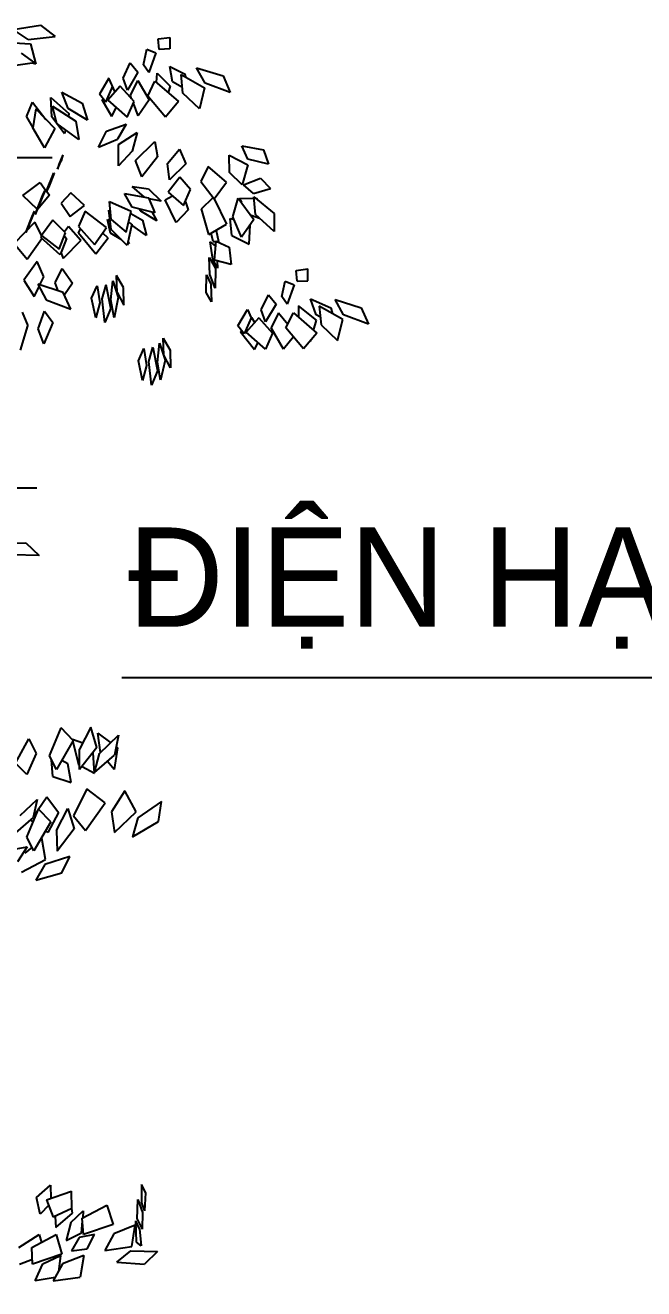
# Model space of a CAD drawing. Header units: millimetres. Extents: x 563079 to 571925, y 2063830 to 2067381.
# Drawn here: x 570987.29 to 570996.62, y 2066584.7 to 2066603.77 of the extents above; entities that cross this region are included whole.
import ezdxf

# ---------------------------------------------------------------- set-up
doc = ezdxf.new("R2010")
doc.units = ezdxf.units.MM
doc.header["$MEASUREMENT"] = 0
doc.layers.add('MC', color=7, linetype='Continuous')
doc.layers.add('SO', color=48, linetype='Continuous')
doc.styles.add('KTEN', font='')
doc.styles.add('TIEUDE', font='', dxfattribs={"width": 0.8})
doc.styles.get('KTEN').set_extended_font_data('.VnAvantH')
doc.styles.get('TIEUDE').set_extended_font_data('.VnAvantH')
doc.dimstyles.new('DIM3', dxfattribs={"dimscale": 1.2, "dimtxt": 1.2, "dimasz": 0.4, "dimexe": 0, "dimexo": 0, "dimgap": 0.3, "dimtad": 1, "dimzin": 0, "dimdsep": 46, "dimtxsty": 'TIEUDE', "dimblk1": 'BOXFILLED', "dimblk2": 'BOXFILLED', "dimsah": 1, "dimcen": 0.09, "dimdle": 0.8, "dimclrd": 9, "dimclre": 9, "dimclrt": 7, "dimadec": 1, "dimazin": 0, "dimtfac": 1, "dimtmove": 2, "dimatfit": 3, "dimldrblk": 'BOXFILLED', "dimfxl": 1, "dimtolj": 1, "dimtzin": 0, "dimarcsym": 0})

# ---------------------------------------------------------------- blocks, each defined once
blk = doc.blocks.new('fasfsfsdf')
at = {"color": 99, "linetype": 'ByBlock'}
for p, q in [((596087.785, 2065637.74), (596087.566, 2065637.569)), ((596087.97, 2065637.526), (596087.566, 2065637.569)), ((596088.198, 2065637.676), (596087.785, 2065637.74)), ((596087.97, 2065637.526), (596088.198, 2065637.676)), ((596086.01, 2065637.533), (596085.834, 2065637.558)), ((596085.834, 2065637.558), (596085.834, 2065637.383)), ((596085.834, 2065637.383), (596085.996, 2065637.376)), ((596085.996, 2065637.376), (596086.01, 2065637.533)), ((596086.181, 2065637.38), (596086.043, 2065637.323)), ((596086.229, 2065637.144), (596086.181, 2065637.38)), ((596087.937, 2065637.462), (596087.856, 2065637.151)), ((596088.355, 2065637.487), (596087.937, 2065637.462)), ((596086.043, 2065637.323), (596086.153, 2065637.027)), ((596088.079, 2065637.319), (596087.875, 2065637.173)), ((596085.43, 2065637.098), (596085.03, 2065636.977)), ((596085.301, 2065636.866), (596085.43, 2065637.098)), ((596085.663, 2065636.998), (596085.311, 2065636.795)), ((596085.591, 2065636.959), (596085.601, 2065637.002)), ((596085.834, 2065637.116), (596085.601, 2065637.002)), ((596085.639, 2065636.716), (596085.663, 2065636.998)), ((596085.791, 2065636.887), (596085.834, 2065637.116)), ((596086.024, 2065637.016), (596085.829, 2065636.82)), ((596086.034, 2065636.877), (596086.024, 2065637.016)), ((596086.153, 2065637.027), (596086.229, 2065637.144)), ((596086.433, 2065637.173), (596086.319, 2065637.03)), ((596086.319, 2065637.03), (596086.472, 2065636.759)), ((596086.538, 2065636.941), (596086.433, 2065637.173)), ((596087.856, 2065637.151), (596087.908, 2065637.166)), ((596087.875, 2065637.173), (596088.194, 2065637.13)), ((596085.03, 2065636.977), (596084.921, 2065636.727)), ((596084.921, 2065636.727), (596085.301, 2065636.866)), ((596085.644, 2065636.802), (596085.791, 2065636.887)), ((596086.058, 2065636.895), (596085.701, 2065636.591)), ((596085.829, 2065636.82), (596085.858, 2065636.723)), ((596086.167, 2065636.67), (596086.058, 2065636.895)), ((596086.319, 2065636.909), (596086.143, 2065636.613)), ((596086.429, 2065636.68), (596086.319, 2065636.909)), ((596086.372, 2065636.591), (596086.581, 2065636.82)), ((596086.472, 2065636.759), (596086.538, 2065636.941)), ((596086.581, 2065636.82), (596086.771, 2065636.609)), ((596086.657, 2065636.73), (596086.752, 2065636.944)), ((596086.8, 2065636.581), (596086.695, 2065636.82)), ((596086.752, 2065636.944), (596086.895, 2065636.702)), ((596085.311, 2065636.795), (596085.387, 2065636.481)), ((596085.387, 2065636.481), (596085.639, 2065636.716)), ((596085.901, 2065636.352), (596086.167, 2065636.67)), ((596086.41, 2065636.631), (596086.429, 2065636.68)), ((596086.8, 2065636.581), (596086.895, 2065636.702)), ((596086.857, 2065636.613), (596086.838, 2065636.631)), ((596087.461, 2065636.73), (596087.157, 2065636.566)), ((596087.628, 2065636.648), (596087.356, 2065636.409)), ((596087.366, 2065636.484), (596087.461, 2065636.73)), ((596087.613, 2065636.359), (596087.628, 2065636.648)), ((596085.701, 2065636.591), (596085.901, 2065636.352)), ((596086.143, 2065636.613), (596086.31, 2065636.374)), ((596086.31, 2065636.374), (596086.381, 2065636.563)), ((596086.476, 2065636.352), (596086.372, 2065636.591)), ((596086.771, 2065636.609), (596086.476, 2065636.352)), ((596086.709, 2065636.363), (596086.643, 2065636.499)), ((596086.709, 2065636.363), (596086.857, 2065636.613)), ((596087.157, 2065636.566), (596087.076, 2065636.306)), ((596087.076, 2065636.306), (596087.366, 2065636.484)), ((596087.604, 2065636.52), (596087.252, 2065636.292)), ((596087.537, 2065636.256), (596087.604, 2065636.52)), ((596087.856, 2065636.477), (596087.57, 2065636.181)), ((596087.908, 2065636.577), (596087.704, 2065636.32)), ((596087.856, 2065636.477), (596087.903, 2065636.192)), ((596087.999, 2065636.359), (596087.908, 2065636.577)), ((596086.79, 2065636.142), (596086.495, 2065636.249)), ((596086.495, 2065636.249), (596086.624, 2065636.02)), ((596087.252, 2065636.292), (596087.209, 2065636.017)), ((596087.209, 2065636.017), (596087.537, 2065636.256)), ((596087.356, 2065636.409), (596087.361, 2065636.363)), ((596087.423, 2065636.099), (596087.613, 2065636.359)), ((596087.999, 2065636.359), (596087.899, 2065636.192)), ((596086.61, 2065635.938), (596086.329, 2065636.124)), ((596086.329, 2065636.124), (596086.4, 2065635.842)), ((596086.909, 2065635.899), (596086.79, 2065636.142)), ((596087.409, 2065636.16), (596087.423, 2065636.099)), ((596087.57, 2065636.181), (596087.727, 2065635.892)), ((596087.727, 2065635.892), (596087.903, 2065636.192)), ((596084.421, 2065635.86), (596084.345, 2065635.642)), ((596084.749, 2065635.921), (596084.421, 2065635.86)), ((596084.654, 2065635.721), (596084.749, 2065635.921)), ((596085.687, 2065635.871), (596085.591, 2065635.649)), ((596085.867, 2065635.653), (596085.687, 2065635.871)), ((596086.058, 2065635.988), (596086.02, 2065635.756)), ((596086.353, 2065635.699), (596086.058, 2065635.988)), ((596086.61, 2065635.621), (596086.61, 2065635.938)), ((596086.909, 2065635.899), (596086.624, 2065636.02)), ((596087.799, 2065636.013), (596087.794, 2065636.013)), ((596087.804, 2065636.024), (596087.799, 2065636.013)), ((596084.345, 2065635.642), (596084.654, 2065635.721)), ((596084.94, 2065635.781), (596084.654, 2065635.635)), ((596084.935, 2065635.517), (596084.94, 2065635.781)), ((596086.02, 2065635.756), (596086.257, 2065635.453)), ((596086.257, 2065635.453), (596086.353, 2065635.699)), ((596086.4, 2065635.842), (596086.61, 2065635.621)), ((596087.447, 2065635.785), (596087.509, 2065635.639)), ((596087.447, 2065635.785), (596087.475, 2065635.692)), ((596087.528, 2065635.567), (596087.475, 2065635.692)), ((596093.612, 2065635.785), (596087.609, 2065635.742)), ((596091.5, 2065635.728), (596087.609, 2065635.742)), ((596084.654, 2065635.635), (596084.74, 2065635.332)), ((596084.74, 2065635.332), (596084.935, 2065635.517)), ((596084.978, 2065635.371), (596085.254, 2065635.61)), ((596085.254, 2065635.61), (596085.368, 2065635.382)), ((596085.591, 2065635.649), (596085.839, 2065635.407)), ((596085.839, 2065635.407), (596085.867, 2065635.653)), ((596087.509, 2065635.639), (596087.528, 2065635.567)), ((596087.585, 2065635.514), (596087.58, 2065635.507)), ((596087.58, 2065635.507), (596087.666, 2065635.293)), ((596087.699, 2065635.225), (596087.585, 2065635.514)), ((596084.464, 2065635.432), (596084.312, 2065635.278)), ((596084.569, 2065635.2), (596084.312, 2065635.278)), ((596084.721, 2065635.332), (596084.464, 2065635.432)), ((596084.569, 2065635.2), (596084.721, 2065635.332)), ((596085.163, 2065635.121), (596084.978, 2065635.371)), ((596085.368, 2065635.382), (596085.163, 2065635.121)), ((596085.52, 2065635.26), (596085.682, 2065635.446)), ((596085.682, 2065635.446), (596085.858, 2065635.221)), ((596086.4, 2065635.307), (596086.158, 2065635.271)), ((596086.215, 2065635.146), (596086.4, 2065635.307)), ((596087.666, 2065635.293), (596087.699, 2065635.225)), ((596087.789, 2065635.368), (596087.694, 2065635.232)), ((596088.051, 2065635.171), (596087.789, 2065635.368)), ((596084.564, 2065635.153), (596084.259, 2065634.9)), ((596084.516, 2065635.114), (596084.521, 2065635.128)), ((596084.531, 2065635.125), (596084.521, 2065635.128)), ((596084.54, 2065634.886), (596084.564, 2065635.153)), ((596084.559, 2065635.125), (596084.783, 2065635.118)), ((596084.802, 2065635.128), (596084.564, 2065634.811)), ((596084.783, 2065635.118), (596084.754, 2065635.068)), ((596084.883, 2065634.85), (596084.802, 2065635.128)), ((596085.163, 2065635.121), (596084.978, 2065634.74)), ((596085.358, 2065634.971), (596085.178, 2065635.143)), ((596085.625, 2065635.018), (596085.52, 2065635.26)), ((596085.858, 2065635.221), (596085.625, 2065635.018)), ((596085.739, 2065634.761), (596085.905, 2065635.103)), ((596085.905, 2065635.103), (596085.791, 2065635.164)), ((596086.158, 2065635.271), (596085.963, 2065635.086)), ((596085.963, 2065635.086), (596086.148, 2065635.121)), ((596086.158, 2065635.136), (596086.058, 2065634.911)), ((596086.519, 2065635.203), (596086.158, 2065635.136)), ((596086.4, 2065634.996), (596086.519, 2065635.203)), ((596087.119, 2065635.018), (596087.328, 2065635.211)), ((596087.328, 2065635.211), (596087.475, 2065635.057)), ((596087.689, 2065635.232), (596087.651, 2065635.175)), ((596087.651, 2065635.175), (596087.832, 2065634.957)), ((596087.756, 2065635.168), (596087.718, 2065635.243)), ((596087.718, 2065635.243), (596087.865, 2065634.882)), ((596087.865, 2065634.882), (596087.756, 2065635.168)), ((596087.832, 2065634.957), (596088.051, 2065635.171)), ((596084.259, 2065634.9), (596084.259, 2065634.625)), ((596085.244, 2065634.583), (596085.358, 2065634.971)), ((596085.596, 2065635.075), (596085.558, 2065634.954)), ((596085.558, 2065634.954), (596085.739, 2065634.761)), ((596086.029, 2065634.786), (596086.272, 2065634.936)), ((596086.105, 2065634.922), (596086.029, 2065634.786)), ((596086.058, 2065634.911), (596086.4, 2065634.996)), ((596086.272, 2065634.936), (596086.3, 2065634.971)), ((596086.743, 2065635.082), (596086.419, 2065634.932)), ((596086.491, 2065634.618), (596086.419, 2065634.932)), ((596086.719, 2065634.811), (596086.743, 2065635.082)), ((596086.719, 2065634.658), (596086.752, 2065634.947)), ((596086.752, 2065634.947), (596086.728, 2065634.932)), ((596086.79, 2065634.69), (596087.109, 2065634.936)), ((596087.109, 2065634.936), (596087.214, 2065634.704)), ((596087.337, 2065634.854), (596087.119, 2065635.018)), ((596087.475, 2065635.057), (596087.337, 2065634.854)), ((596087.832, 2065634.957), (596087.832, 2065634.957)), ((596087.875, 2065634.936), (596087.98, 2065634.675)), ((596087.913, 2065634.854), (596087.875, 2065634.936)), ((596084.259, 2065634.625), (596084.54, 2065634.886)), ((596084.607, 2065634.872), (596084.478, 2065634.829)), ((596084.564, 2065634.811), (596084.754, 2065634.54)), ((596084.635, 2065634.436), (596084.621, 2065634.725)), ((596084.754, 2065634.54), (596084.883, 2065634.85)), ((596084.921, 2065634.822), (596084.864, 2065634.807)), ((596084.897, 2065634.568), (596084.921, 2065634.822)), ((596085.244, 2065634.583), (596084.978, 2065634.74)), ((596086.248, 2065634.797), (596086.186, 2065634.568)), ((596086.186, 2065634.568), (596086.405, 2065634.722)), ((596086.424, 2065634.897), (596086.248, 2065634.797)), ((596086.405, 2065634.74), (596086.453, 2065634.768)), ((596086.405, 2065634.74), (596086.476, 2065634.418)), ((596086.719, 2065634.811), (596086.491, 2065634.618)), ((596086.728, 2065634.6), (596086.776, 2065634.807)), ((596086.776, 2065634.807), (596086.728, 2065634.775)), ((596087.409, 2065634.608), (596087.599, 2065634.797)), ((596087.599, 2065634.797), (596087.77, 2065634.568)), ((596087.761, 2065634.554), (596087.87, 2065634.768)), ((596087.87, 2065634.768), (596088.184, 2065634.447)), ((596088.008, 2065634.611), (596087.913, 2065634.854)), ((596084.897, 2065634.568), (596084.635, 2065634.436)), ((596085.135, 2065634.643), (596085.097, 2065634.476)), ((596085.178, 2065634.476), (596085.211, 2065634.6)), ((596086.476, 2065634.418), (596086.719, 2065634.658)), ((596086.567, 2065634.508), (596086.728, 2065634.6)), ((596086.766, 2065634.526), (596086.847, 2065634.6)), ((596086.766, 2065634.526), (596086.952, 2065634.283)), ((596086.971, 2065634.433), (596086.79, 2065634.69)), ((596086.952, 2065634.283), (596087.214, 2065634.604)), ((596087.214, 2065634.704), (596086.971, 2065634.433)), ((596087.176, 2065634.493), (596087.361, 2065634.704)), ((596087.214, 2065634.604), (596087.18, 2065634.668)), ((596087.361, 2065634.704), (596087.423, 2065634.622)), ((596087.423, 2065634.558), (596087.394, 2065634.522)), ((596087.394, 2065634.522), (596087.49, 2065634.276)), ((596087.504, 2065634.361), (596087.409, 2065634.608)), ((596087.49, 2065634.276), (596087.78, 2065634.536)), ((596087.77, 2065634.568), (596087.504, 2065634.361)), ((596087.78, 2065634.536), (596087.756, 2065634.558)), ((596087.989, 2065634.212), (596087.765, 2065634.522)), ((596087.98, 2065634.675), (596088.008, 2065634.611)), ((596084.94, 2065634.393), (596084.906, 2065634.129)), ((596085.135, 2065634.479), (596084.94, 2065634.393)), ((596085.178, 2065634.476), (596085.097, 2065634.476)), ((596085.159, 2065634.197), (596085.135, 2065634.479)), ((596085.225, 2065634.472), (596085.14, 2065634.401)), ((596085.187, 2065634.212), (596085.225, 2065634.472)), ((596086.462, 2065634.472), (596086.448, 2065634.44)), ((596086.448, 2065634.44), (596086.467, 2065634.451)), ((596087.176, 2065634.493), (596087.442, 2065634.222)), ((596088.184, 2065634.447), (596087.989, 2065634.212)), ((596084.906, 2065634.129), (596085.159, 2065634.197)), ((596085.116, 2065634.076), (596085.187, 2065634.212)), ((596085.121, 2065634.187), (596085.116, 2065634.076)), ((596085.239, 2065634.233), (596085.144, 2065634.069)), ((596085.23, 2065633.98), (596085.239, 2065634.233)), ((596087.475, 2065634.301), (596087.442, 2065634.222)), ((596087.737, 2065633.944), (596087.837, 2065634.176)), ((596087.837, 2065634.176), (596088.037, 2065633.894)), ((596083.926, 2065634.037), (596083.75, 2065634.062)), ((596083.75, 2065633.883), (596083.75, 2065634.062)), ((596083.912, 2065633.88), (596083.926, 2065634.037)), ((596085.144, 2065634.069), (596085.149, 2065633.773)), ((596085.149, 2065633.773), (596085.23, 2065633.98)), ((596085.278, 2065633.972), (596085.216, 2065633.83)), ((596085.287, 2065633.705), (596085.278, 2065633.972)), ((596086.533, 2065633.78), (596086.638, 2065633.962)), ((596086.629, 2065633.708), (596086.638, 2065633.962)), ((596087.456, 2065634.069), (596087.304, 2065633.848)), ((596087.566, 2065633.855), (596087.456, 2065634.069)), ((596087.794, 2065633.823), (596087.737, 2065633.944)), ((596083.912, 2065633.88), (596083.75, 2065633.883)), ((596084.093, 2065633.88), (596083.955, 2065633.823)), ((596083.955, 2065633.823), (596084.064, 2065633.53)), ((596084.141, 2065633.648), (596084.093, 2065633.88)), ((596085.216, 2065633.83), (596085.206, 2065633.566)), ((596086.529, 2065633.516), (596086.533, 2065633.78)), ((596086.695, 2065633.883), (596086.614, 2065633.63)), ((596086.724, 2065633.594), (596086.695, 2065633.883)), ((596086.724, 2065633.469), (596086.795, 2065633.823)), ((596086.857, 2065633.612), (596086.795, 2065633.823)), ((596086.928, 2065633.808), (596086.89, 2065633.551)), ((596087.014, 2065633.623), (596086.928, 2065633.808)), ((596087.304, 2065633.848), (596087.423, 2065633.673)), ((596087.442, 2065633.708), (596087.827, 2065633.833)), ((596087.518, 2065633.733), (596087.566, 2065633.855)), ((596087.827, 2065633.833), (596087.699, 2065633.598)), ((596087.88, 2065633.644), (596087.804, 2065633.794)), ((596088.037, 2065633.894), (596087.88, 2065633.644)), ((596083.341, 2065633.601), (596082.947, 2065633.477)), ((596083.213, 2065633.37), (596083.341, 2065633.601)), ((596083.712, 2065633.609), (596083.403, 2065633.473)), ((596083.627, 2065633.37), (596083.712, 2065633.609)), ((596084.064, 2065633.53), (596084.141, 2065633.648)), ((596084.345, 2065633.673), (596084.231, 2065633.53)), ((596084.455, 2065633.444), (596084.345, 2065633.673)), ((596085.206, 2065633.566), (596085.287, 2065633.705)), ((596086.629, 2065633.708), (596086.529, 2065633.516)), ((596086.614, 2065633.63), (596086.676, 2065633.323)), ((596086.676, 2065633.323), (596086.724, 2065633.594)), ((596086.814, 2065633.255), (596086.857, 2065633.612)), ((596086.952, 2065633.323), (596087.014, 2065633.623)), ((596087.328, 2065633.455), (596087.442, 2065633.708)), ((596087.699, 2065633.598), (596087.328, 2065633.455)), ((596082.947, 2065633.477), (596082.837, 2065633.23)), ((596083.222, 2065633.298), (596083.579, 2065633.502)), ((596083.403, 2065633.473), (596083.379, 2065633.387)), ((596083.579, 2065633.502), (596083.551, 2065633.22)), ((596083.969, 2065633.398), (596083.617, 2065633.095)), ((596083.622, 2065633.291), (596083.893, 2065633.505)), ((596083.893, 2065633.505), (596083.893, 2065633.33)), ((596084.083, 2065633.173), (596083.969, 2065633.398)), ((596084.193, 2065633.398), (596084.055, 2065633.227)), ((596084.193, 2065633.398), (596084.302, 2065633.173)), ((596084.231, 2065633.53), (596084.388, 2065633.262)), ((596084.388, 2065633.262), (596084.455, 2065633.444)), ((596084.664, 2065633.448), (596084.607, 2065633.323)), ((596084.807, 2065633.205), (596084.664, 2065633.448)), ((596086.724, 2065633.469), (596086.814, 2065633.255)), ((596086.89, 2065633.551), (596086.952, 2065633.323)), ((596087.727, 2065633.427), (596087.599, 2065633.252)), ((596087.823, 2065633.159), (596087.727, 2065633.427)), ((596088.06, 2065633.409), (596087.975, 2065633.205)), ((596082.837, 2065633.23), (596083.213, 2065633.37)), ((596083.303, 2065632.984), (596083.222, 2065633.298)), ((596083.551, 2065633.22), (596083.303, 2065632.984)), ((596083.56, 2065633.334), (596083.627, 2065633.37)), ((596083.665, 2065633.134), (596083.622, 2065633.291)), ((596084.493, 2065633.323), (596084.283, 2065633.095)), ((596084.493, 2065633.323), (596084.683, 2065633.109)), ((596084.55, 2065633.252), (596084.597, 2065633.323)), ((596084.597, 2065633.323), (596084.616, 2065633.298)), ((596084.607, 2065633.323), (596084.711, 2065633.081)), ((596084.711, 2065633.081), (596084.807, 2065633.205)), ((596087.599, 2065633.252), (596087.737, 2065632.934)), ((596088.089, 2065632.834), (596087.975, 2065633.205)), ((596083.617, 2065633.095), (596083.817, 2065632.856)), ((596083.817, 2065632.856), (596084.083, 2065633.173)), ((596083.969, 2065633.038), (596084.117, 2065632.849)), ((596084.117, 2065632.849), (596084.302, 2065633.173)), ((596084.283, 2065633.095), (596084.388, 2065632.852)), ((596084.388, 2065632.852), (596084.683, 2065633.109)), ((596084.769, 2065633.113), (596084.554, 2065632.845)), ((596084.769, 2065633.113), (596084.749, 2065633.13)), ((596085.934, 2065633.016), (596085.829, 2065632.838)), ((596085.924, 2065632.763), (596085.934, 2065633.016)), ((596087.737, 2065632.934), (596087.823, 2065633.159)), ((596083.712, 2065632.973), (596083.708, 2065632.984)), ((596083.712, 2065632.973), (596083.712, 2065632.977)), ((596083.712, 2065632.977), (596083.712, 2065632.973)), ((596084.554, 2065632.845), (596084.502, 2065632.952)), ((596085.829, 2065632.838), (596085.825, 2065632.57)), ((596085.991, 2065632.941), (596085.905, 2065632.685)), ((596086.02, 2065632.652), (596085.991, 2065632.941)), ((596086.091, 2065632.881), (596086.02, 2065632.524)), ((596086.153, 2065632.667), (596086.091, 2065632.881)), ((596086.224, 2065632.863), (596086.186, 2065632.606)), ((596086.305, 2065632.677), (596086.224, 2065632.863)), ((596085.825, 2065632.57), (596085.924, 2065632.763)), ((596085.905, 2065632.685), (596085.972, 2065632.381)), ((596085.972, 2065632.381), (596086.02, 2065632.652)), ((596086.11, 2065632.31), (596086.153, 2065632.667)), ((596086.248, 2065632.378), (596086.305, 2065632.677)), ((596086.02, 2065632.524), (596086.11, 2065632.31)), ((596086.186, 2065632.606), (596086.248, 2065632.378)), ((596087.842, 2065630.754), (596089.578, 2065630.783)), ((596087.842, 2065630.751), (596089.552, 2065630.747)), ((596088.008, 2065629.927), (596087.808, 2065629.737)), ((596087.808, 2065629.737), (596088.213, 2065629.748)), ((596088.427, 2065629.916), (596088.008, 2065629.927)), ((596086.933, 2065626.837), (596087.028, 2065627.147)), ((596087.028, 2065627.147), (596087.199, 2065626.815)), ((596087.29, 2065626.944), (596087.475, 2065627.137)), ((596087.651, 2065626.712), (596087.475, 2065627.137)), ((596086.895, 2065626.751), (596086.61, 2065627.026)), ((596086.61, 2065627.026), (596086.671, 2065626.723)), ((596086.919, 2065627.054), (596086.724, 2065626.908)), ((596086.881, 2065626.762), (596086.919, 2065627.054)), ((596087.147, 2065626.905), (596087.304, 2065626.962)), ((596087.295, 2065626.93), (596087.214, 2065626.584)), ((596087.29, 2065626.944), (596087.542, 2065626.505)), ((596087.304, 2065626.962), (596087.299, 2065626.955)), ((596087.961, 2065626.972), (596087.851, 2065626.748)), ((596088.165, 2065626.601), (596087.961, 2065626.972)), ((596086.643, 2065626.848), (596086.624, 2065626.833)), ((596086.624, 2065626.833), (596086.676, 2065626.509)), ((596086.971, 2065626.462), (596086.671, 2065626.723)), ((596086.971, 2065626.462), (596086.895, 2065626.751)), ((596086.933, 2065626.837), (596087.195, 2065626.505)), ((596086.971, 2065626.451), (596086.99, 2065626.758)), ((596087.195, 2065626.505), (596087.199, 2065626.815)), ((596087.542, 2065626.505), (596087.651, 2065626.712)), ((596087.851, 2065626.748), (596087.994, 2065626.434)), ((596086.676, 2065626.509), (596086.776, 2065626.626)), ((596087.157, 2065626.551), (596086.971, 2065626.451)), ((596087.195, 2065626.573), (596087.214, 2065626.584)), ((596087.323, 2065626.312), (596087.375, 2065626.591)), ((596087.375, 2065626.591), (596087.461, 2065626.641)), ((596087.599, 2065626.402), (596087.618, 2065626.651)), ((596087.994, 2065626.434), (596088.165, 2065626.601)), ((596087.599, 2065626.402), (596087.323, 2065626.312)), ((596086.343, 2065625.866), (596086.514, 2065626.187)), ((596086.514, 2065626.187), (596086.714, 2065625.87)), ((596086.809, 2065626.006), (596087.085, 2065626.216)), ((596087.085, 2065626.216), (596087.285, 2065625.806)), ((596085.958, 2065626.023), (596086.319, 2065625.777)), ((596086.005, 2065625.724), (596085.958, 2065626.023)), ((596087.104, 2065625.588), (596086.809, 2065626.006)), ((596087.689, 2065626.095), (596087.513, 2065625.859)), ((596087.884, 2065625.809), (596087.689, 2065626.095)), ((596088.094, 2065625.813), (596087.837, 2065626.055)), ((596087.837, 2065626.055), (596087.894, 2065625.784)), ((596086.319, 2065625.777), (596086.395, 2065625.492)), ((596086.667, 2065625.556), (596086.343, 2065625.866)), ((596086.714, 2065625.87), (596086.667, 2065625.556)), ((596087.285, 2065625.806), (596087.104, 2065625.588)), ((596087.371, 2065625.92), (596087.276, 2065625.609)), ((596087.542, 2065625.588), (596087.371, 2065625.92)), ((596087.513, 2065625.859), (596087.675, 2065625.556)), ((596087.632, 2065625.717), (596087.818, 2065625.909)), ((596087.994, 2065625.485), (596087.818, 2065625.909)), ((596087.894, 2065625.784), (596088.165, 2065625.549)), ((596087.922, 2065625.756), (596087.937, 2065625.741)), ((596086.395, 2065625.492), (596086.005, 2065625.724)), ((596087.276, 2065625.609), (596087.532, 2065625.274)), ((596087.542, 2065625.588), (596087.532, 2065625.274)), ((596087.632, 2065625.717), (596087.884, 2065625.278)), ((596087.675, 2065625.556), (596087.708, 2065625.577)), ((596087.937, 2065625.741), (596087.894, 2065625.713)), ((596087.708, 2065625.149), (596087.765, 2065625.47)), ((596087.78, 2065625.452), (596087.765, 2065625.47)), ((596087.884, 2065625.278), (596087.994, 2065625.485)), ((596087.342, 2065625.196), (596087.718, 2065625.071)), ((596087.466, 2065624.946), (596087.342, 2065625.196)), ((596087.913, 2065625.335), (596088.022, 2065625.246)), ((596088.317, 2065625.281), (596087.989, 2065625.338)), ((596087.989, 2065625.338), (596088.132, 2065625.114)), ((596088.07, 2065624.957), (596087.708, 2065625.149)), ((596087.718, 2065625.071), (596087.856, 2065624.839)), ((596087.856, 2065624.839), (596087.466, 2065624.946)), ((596086.196, 2065620.119), (596086.262, 2065620.243)), ((596086.262, 2065620.243), (596086.262, 2065619.979)), ((596087.637, 2065620.233), (596087.628, 2065620.033)), ((596087.846, 2065620.047), (596087.637, 2065620.233)), ((596086.21, 2065619.847), (596086.196, 2065620.119)), ((596087.314, 2065619.883), (596087.318, 2065620.144)), ((596087.694, 2065620.012), (596087.318, 2065620.144)), ((596087.789, 2065619.797), (596087.846, 2065620.047)), ((596086.21, 2065619.847), (596086.262, 2065619.979)), ((596086.315, 2065620.019), (596086.248, 2065619.822)), ((596086.329, 2065619.719), (596086.315, 2065620.019)), ((596086.786, 2065619.933), (596086.69, 2065619.64)), ((596087.157, 2065619.737), (596086.786, 2065619.933)), ((596087.328, 2065619.669), (596087.142, 2065619.844)), ((596087.142, 2065619.844), (596087.147, 2065619.74)), ((596087.304, 2065619.812), (596087.314, 2065619.88)), ((596087.314, 2065619.883), (596087.594, 2065619.748)), ((596087.694, 2065620.012), (596087.594, 2065619.748)), ((596087.661, 2065619.929), (596087.789, 2065619.797)), ((596086.248, 2065619.822), (596086.253, 2065619.569)), ((596086.329, 2065619.719), (596086.253, 2065619.569)), ((596086.291, 2065619.573), (596086.348, 2065619.694)), ((596086.338, 2065619.373), (596086.348, 2065619.694)), ((596087.138, 2065619.487), (596087.157, 2065619.737)), ((596087.166, 2065619.516), (596087.152, 2065619.69)), ((596087.556, 2065619.594), (596087.304, 2065619.812)), ((596087.328, 2065619.669), (596087.399, 2065619.398)), ((596087.566, 2065619.758), (596087.556, 2065619.594)), ((596086.291, 2065619.573), (596086.267, 2065619.316)), ((596086.405, 2065619.309), (596086.357, 2065619.63)), ((596086.357, 2065619.63), (596086.681, 2065619.501)), ((596086.681, 2065619.501), (596086.814, 2065619.248)), ((596086.69, 2065619.64), (596087.138, 2065619.487)), ((596087.08, 2065619.273), (596086.971, 2065619.491)), ((596086.971, 2065619.491), (596087.204, 2065619.441)), ((596087.399, 2065619.398), (596087.166, 2065619.516)), ((596087.547, 2065619.491), (596087.461, 2065619.191)), ((596087.918, 2065619.294), (596087.547, 2065619.491)), ((596087.804, 2065619.491), (596087.77, 2065619.369)), ((596088.113, 2065619.294), (596087.804, 2065619.491)), ((596086.267, 2065619.316), (596086.338, 2065619.373)), ((596086.814, 2065619.248), (596086.405, 2065619.309)), ((596087.318, 2065619.241), (596087.08, 2065619.273)), ((596087.204, 2065619.441), (596087.318, 2065619.241)), ((596087.908, 2065619.041), (596087.918, 2065619.294)), ((596086.424, 2065619.241), (596086.02, 2065619.234)), ((596086.02, 2065619.234), (596086.215, 2065619.041)), ((596086.633, 2065619.073), (596086.215, 2065619.041)), ((596086.633, 2065619.073), (596086.424, 2065619.241)), ((596087.133, 2065619.17), (596087.185, 2065618.845)), ((596087.133, 2065619.17), (596087.452, 2065619.045)), ((596087.461, 2065619.191), (596087.908, 2065619.041)), ((596087.751, 2065619.045), (596087.485, 2065619.17)), ((596087.485, 2065619.17), (596087.513, 2065618.927)), ((596088.103, 2065619.041), (596087.908, 2065619.116)), ((596087.452, 2065619.045), (596087.594, 2065618.791)), ((596087.865, 2065618.791), (596087.751, 2065619.045)), ((596087.594, 2065618.791), (596087.185, 2065618.845)), ((596087.566, 2065618.838), (596087.865, 2065618.791))]:
    blk.add_line(p, q, dxfattribs=at)
blk = doc.blocks.new('_BoxFilled')
at = {"color": 0, "linetype": 'ByBlock', "lineweight": -2}
blk.add_line((-0.5, 0), (-1, 0), dxfattribs=at)
at = {"color": 0, "linetype": 'ByBlock'}
blk.add_solid([(-0.5, 0.5), (0.5, 0.5), (-0.5, -0.5), (0.5, -0.5)], dxfattribs=at)

msp = doc.modelspace()

# ---------------------------------------------------------------- block references
at = {"layer": 'SO', "color": 4, "xscale": -1, "rotation": 359.9999999988938}
msp.add_blockref('fasfsfsdf', (1167075.30683, 966.03247), dxfattribs=at)

# ---------------------------------------------------------------- texts
at = {"layer": 'MC', "style": 'KTEN'}
msp.add_text('®iÖn h¹ thÕ 0.4kv', height=1.5, rotation=360, dxfattribs=at).set_placement((570988.84017, 2066594.69356))

# ---------------------------------------------------------------- leaders
at = {"layer": 'MC', "color": 9}
msp.add_leader([(571008.00382, 2066566.20148), (571007.00381, 2066593.92201), (570988.74999, 2066593.92201)], dimstyle='DIM3', override={"dimasz": 1.5, "dimgap": 0.3, "dimtad": 0}, dxfattribs=at)

doc.saveas('drawing.dxf')
